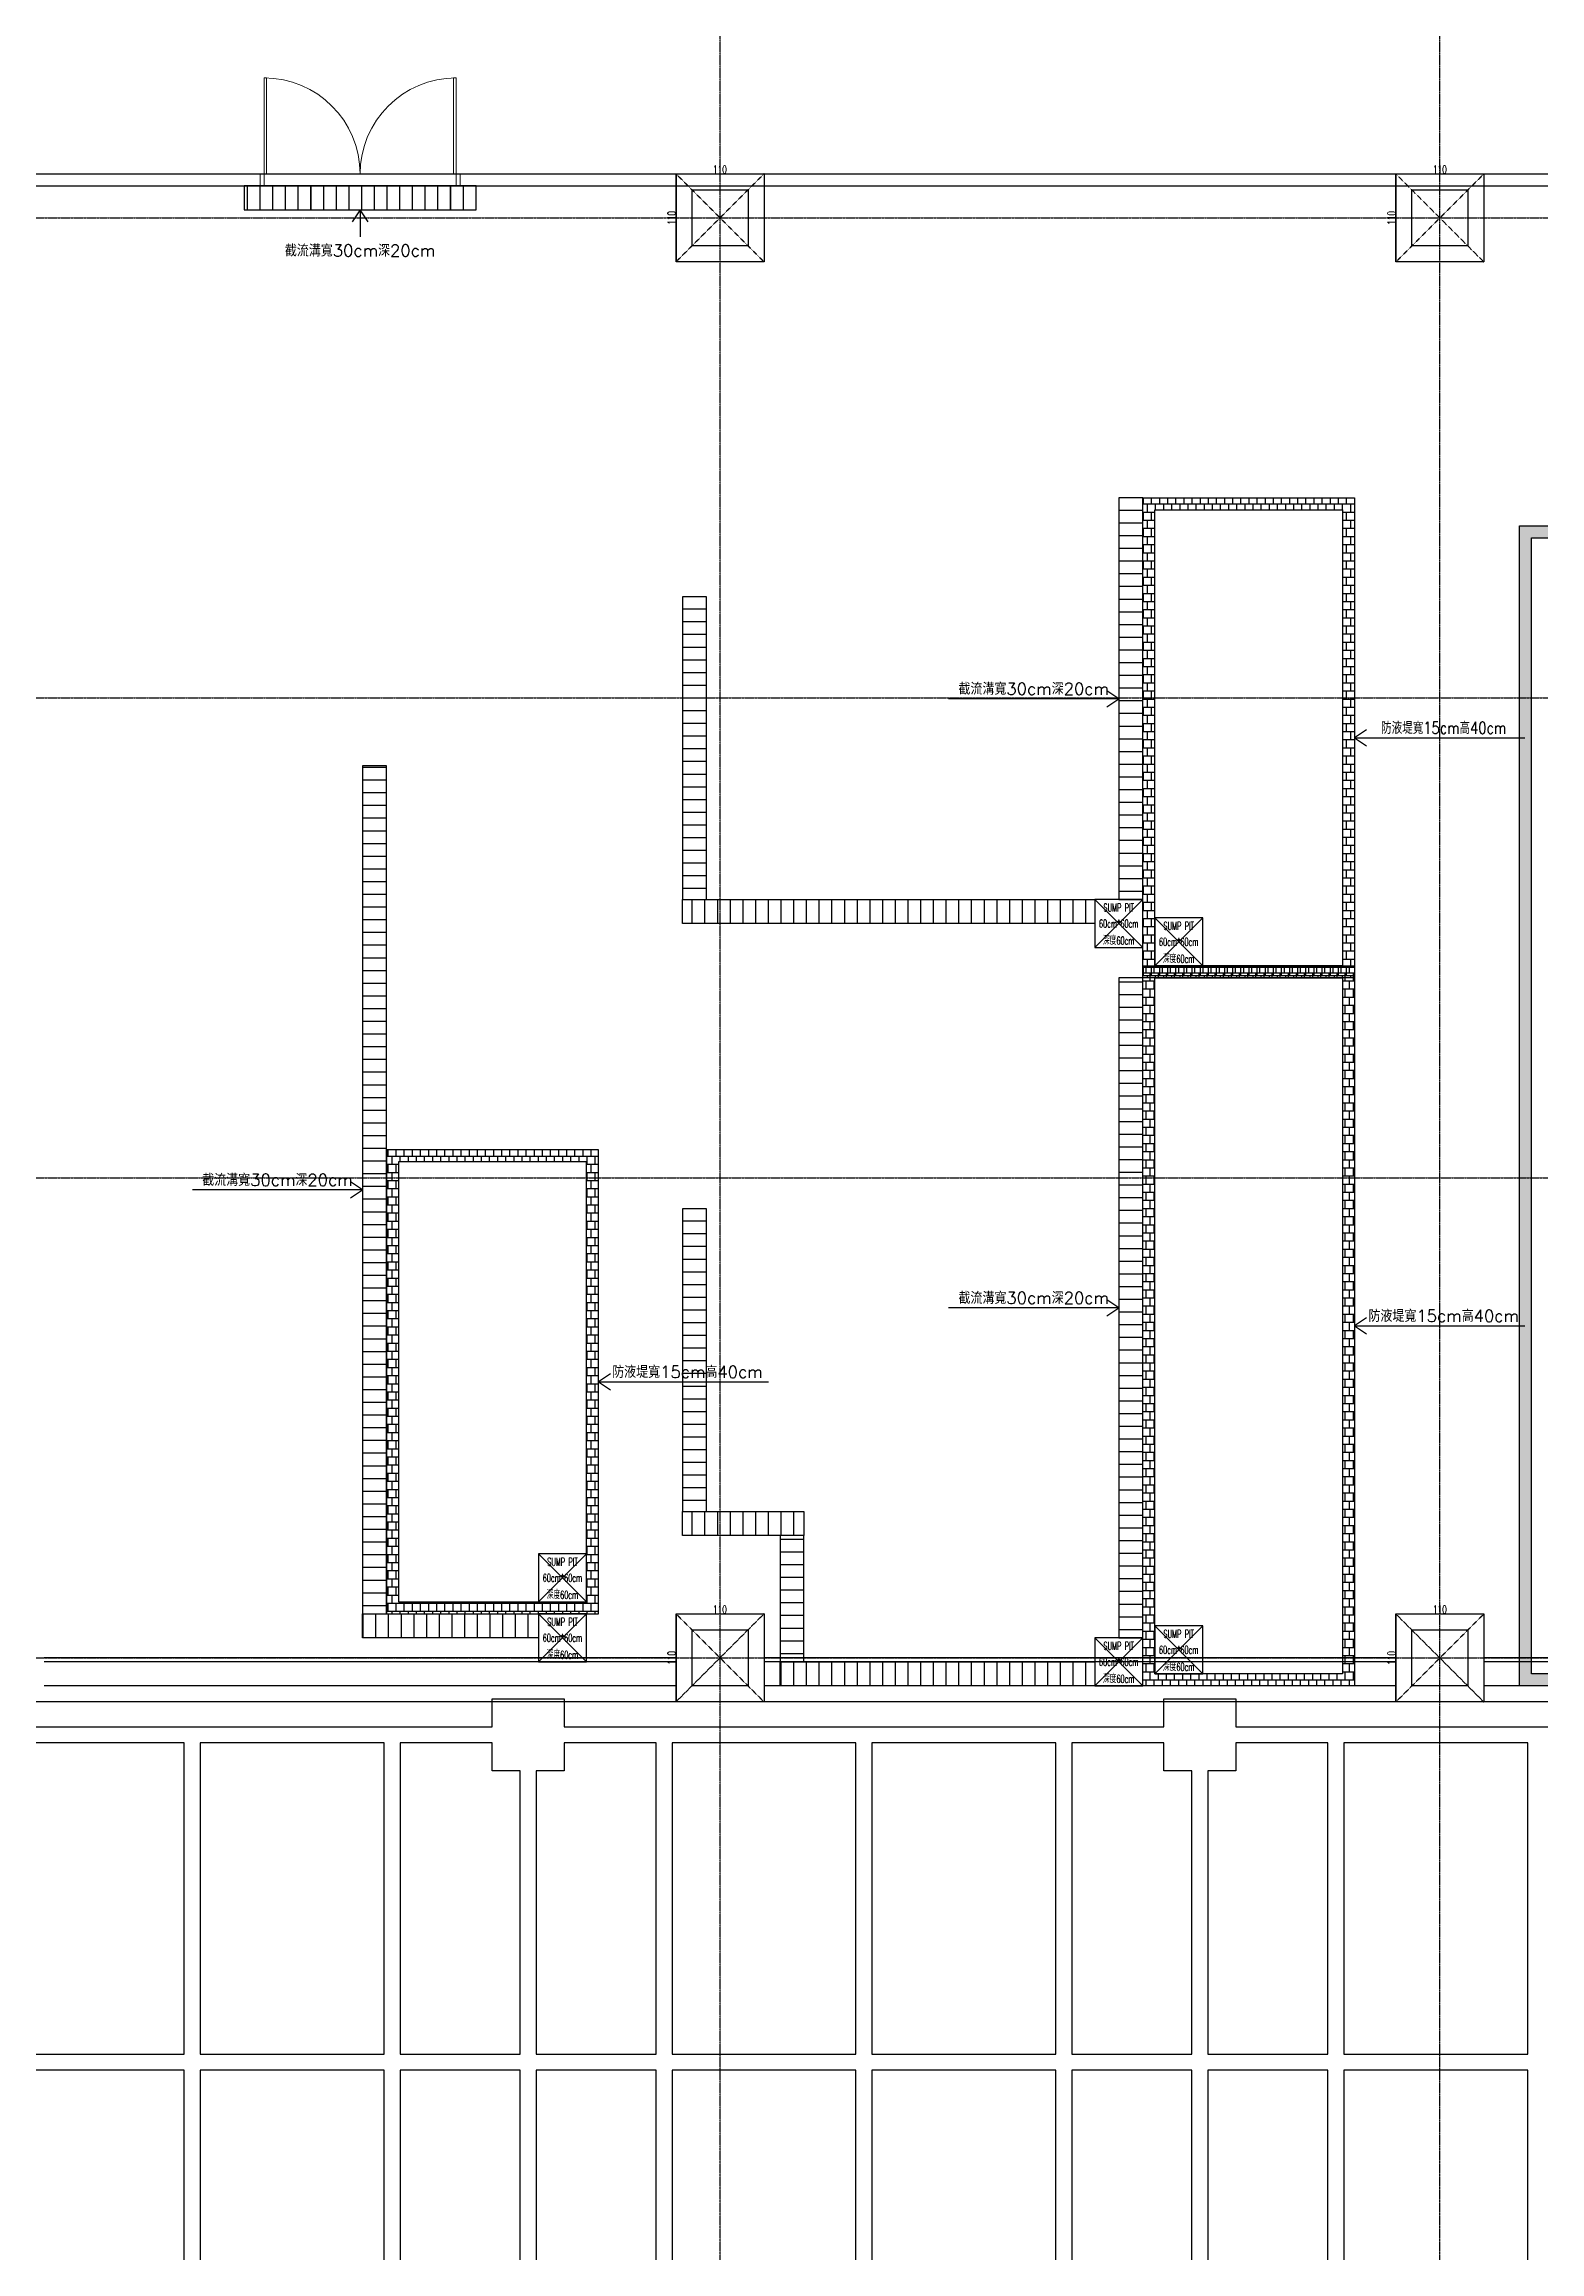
# Model space of a CAD drawing. Header units: millimetres. Extents: x -21841 to 195597, y -1659 to 112111.
# Drawn here: x 3715 to 5585, y 10808 to 13567 of the extents above; entities that cross this region are included whole.
import ezdxf
from ezdxf.enums import TextEntityAlignment as Align

# ---------------------------------------------------------------- set-up
doc = ezdxf.new("R2010")
doc.units = ezdxf.units.MM
doc.linetypes.add('X-N-FAB-L10$0$COL-CEN-LIN', pattern=[3.25, 2.5, -0.25, 0.25, -0.25])
doc.linetypes.add('X-N-FAB-L10$0$HIDDEN', pattern=[0.375, 0.25, -0.125])
for name, color, linetype in [('0-FMCS', 6, 'Continuous'), ('0-XREF', 7, 'Continuous'), ('X-N-FAB-L10$0$0-NC', 8, 'Continuous'), ('X-N-FAB-L10$0$0-ND', 8, 'Continuous'), ('X-N-FAB-L10$0$00-Dike', 5, 'Continuous'), ('X-N-FAB-L10$0$00-SUMP PIT', 3, 'Continuous'), ('X-N-FAB-L10$0$00-截流溝', 8, 'Continuous'), ('X-N-FAB-L10$0$08', 8, 'Continuous'), ('X-N-FAB-L10$0$A-WALL-IN', 8, 'Continuous'), ('X-N-FAB-L10$0$CCL', 8, 'X-N-FAB-L10$0$COL-CEN-LIN'), ('X-N-FAB-L10$0$COL', 8, 'Continuous'), ('X-N-FAB-L10$0$COL-S', 8, 'Continuous'), ('X-N-FAB-L10$0$DOOR', 8, 'Continuous'), ('X-N-FAB-L10$0$DRAIN', 8, 'Continuous'), ('X-N-FAB-L10$0$TXT', 8, 'Continuous'), ('X-N-FAB-L10$0$TXT-C', 8, 'Continuous'), ('X-N-FAB-L10$0$WALL-P', 8, 'Continuous'), ('X-N-FAB-L10$0$WALL-RC', 8, 'Continuous'), ('X-S-FAB-L10$0$0-DIM-TXT', 8, 'Continuous'), ('X-S-FAB-L10$0$Steel Frame-188K', 8, 'Continuous')]:
    doc.layers.add(name, color=color, linetype=linetype)
doc.layers.add('X-N-FAB-L10$0$ARC', color=8, linetype='Continuous', lineweight=0)
doc.styles.add('X-N-FAB-L10$0$CHINA', font='simplex.shx', dxfattribs={"width": 0.75, "bigfont": 'chineset.shx'})
doc.styles.add('X-N-FAB-L10$0$COL-NUM', font='romanc')
doc.styles.add('X-N-FAB-L10$0$DIM', font='simplex.shx', dxfattribs={"width": 0.67, "bigfont": 'chineset.shx'})
doc.styles.add('X-N-FAB-L10$0$STANDARD', font='SIMPLEX', dxfattribs={"bigfont": 'BIGFONT'})
doc.styles.add('X-S-FAB-L10$0$CHINA', font='simplex.shx', dxfattribs={"width": 0.75, "bigfont": 'chineset.shx'})
doc.styles.add('X-S-FAB-L10$0$Standard', font='', dxfattribs={"width": 0.8})
doc.styles.add('X-S-FAB-L10$0$TG_NOTE_TEXT', font='simplex.shx', dxfattribs={"width": 0.75, "bigfont": 'chineset.shx'})
doc.styles.get('X-S-FAB-L10$0$Standard').set_extended_font_data('Microsoft JhengHei')

# ---------------------------------------------------------------- blocks, each defined once
blk = doc.blocks.new('X-N-FAB-L10$0$SUMP PIT')
at = {"layer": 'X-N-FAB-L10$0$08'}
for p, q in [((-30, 30), (30, -30)), ((-30, -30), (30, 30))]:
    blk.add_line(p, q, dxfattribs=at)
blk.add_lwpolyline([(-30, -30), (30, -30), (30, 30), (-30, 30)], close=True, dxfattribs=at)
at = {"layer": 'X-N-FAB-L10$0$TXT-C', "style": 'X-N-FAB-L10$0$STANDARD', "width": 0.6}
for s, p in [('60cm*60cm', (0, 0)), ('SUMP PIT', (0, 20)), ('深度60cm', (0, -20))]:
    blk.add_text(s, height=10, dxfattribs=at).set_placement(p, align=Align.MIDDLE)
blk = doc.blocks.new('X-N-FAB-L10')
at = {"layer": 'X-N-FAB-L10$0$00-Dike'}
h = blk.add_hatch(dxfattribs=at)
h.set_pattern_fill('AR-B88', color=8, scale=0.05, angle=540)
h.set_pattern_definition([(180, (15533.466, 25377.5), (-4e-15, -10.16), []), (270, (15533.466, 25377.5), (5.08, -10.16), [10.16, -10.16])])
h.paths.add_polyline_path([(5353.466, 12400), (5088.466, 12400), (5088.466, 13000), (5353.466, 13000)])
h.paths.add_polyline_path([(5338.466, 12415), (5103.466, 12415), (5103.466, 12985), (5338.466, 12985)], flags=16)
h = blk.add_hatch(dxfattribs=at)
h.set_pattern_fill('AR-B88', color=8, scale=0.05, angle=180)
h.set_pattern_definition([(180, (13542.248, 24480), (-1e-15, -10.16), []), (270, (13542.248, 24480), (5.08, -10.16), [10.16, -10.16])])
h.paths.add_polyline_path([(6016.966, 11515), (5559.466, 11515), (5559.466, 12965), (6016.966, 12965)])
h.paths.add_polyline_path([(6001.966, 11530), (5574.466, 11530), (5574.466, 12950), (6001.966, 12950)], flags=16)
h = blk.add_hatch(dxfattribs=at)
h.set_pattern_fill('AR-B88', color=8, scale=0.05, angle=360)
h.set_pattern_definition([(360, (-7566.534, -70), (2e-15, 10.16), []), (90, (-7566.534, -70), (-5.08, 10.16), [10.16, -10.16])])
h.paths.add_polyline_path([(5088.466, 12415), (5353.466, 12415), (5353.466, 11515), (5088.466, 11515)])
h.paths.add_polyline_path([(5103.466, 12400), (5338.466, 12400), (5338.466, 11530), (5103.466, 11530)], flags=16)
h = blk.add_hatch(dxfattribs=at)
h.set_pattern_fill('AR-B88', color=8, scale=0.05, angle=180)
h.set_pattern_definition([(180, (10926.371, 23780), (-1e-15, -10.16), []), (270, (10926.371, 23780), (5.08, -10.16), [10.16, -10.16])])
h.paths.add_polyline_path([(4407.989, 12185), (4142.989, 12185), (4142.989, 11605), (4407.989, 11605)])
h.paths.add_polyline_path([(4392.989, 12170), (4157.989, 12170), (4157.989, 11620), (4392.989, 11620)], flags=16)
at = {"layer": 'X-N-FAB-L10$0$00-截流溝'}
h = blk.add_hatch(dxfattribs=at)
h.set_pattern_fill('ANSI31', color=8, scale=5, angle=45)
h.set_pattern_definition([(90, (-10667.5, 535), (-15.875, 3e-15), [])])
h.paths.add_polyline_path([(3965, 13360), (4255, 13360), (4255, 13390), (3965, 13390)])
h = blk.add_hatch(dxfattribs=at)
h.set_pattern_fill('ANSI31', color=8, scale=5, angle=-45)
h.set_pattern_definition([(360, (-7766.534, 26002.23), (6e-15, 15.875), [])])
h.paths.add_polyline_path([(5058.466, 13000), (5058.466, 12497.84), (5088.466, 12497.84), (5088.466, 13000)])
h = blk.add_hatch(dxfattribs=at)
h.set_pattern_fill('ANSI31', color=8, scale=5, angle=-45)
h.set_pattern_definition([(360, (-8312.01, 25878.735), (6e-15, 15.875), [])])
h.paths.add_polyline_path([(4512.989, 12876.506), (4512.989, 12497.84), (4542.989, 12497.84), (4542.989, 12876.506)])
h = blk.add_hatch(dxfattribs=at)
h.set_pattern_fill('ANSI31', color=8, scale=5, angle=-45)
h.set_pattern_definition([(360, (-8712.01, 25109.39), (6e-15, 15.875), [])])
h.paths.add_polyline_path([(4112.989, 12665), (4112.989, 11605), (4142.989, 11605), (4142.989, 12665)])
h = blk.add_hatch(dxfattribs=at)
h.set_pattern_fill('ANSI31', color=8, scale=5, angle=45)
h.set_pattern_definition([(90, (-10794.034, -357.16), (-15.875, 3e-15), [])])
h.paths.add_polyline_path([(5028.466, 12467.84), (4512.989, 12467.84), (4512.989, 12497.84), (5028.466, 12497.84)])
h = blk.add_hatch(dxfattribs=at)
h.set_pattern_fill('ANSI31', color=8, scale=5, angle=-45)
h.set_pattern_definition([(360, (-7766.534, 25079.39), (6e-15, 15.875), [])])
h.paths.add_polyline_path([(5058.466, 12400), (5058.466, 11575), (5088.466, 11575), (5088.466, 12400)])
h = blk.add_hatch(dxfattribs=at)
h.set_pattern_fill('ANSI31', color=8, scale=5, angle=-45)
h.set_pattern_definition([(360, (-8312.01, 25113.735), (6e-15, 15.875), [])])
h.paths.add_polyline_path([(4512.989, 12111.506), (4512.989, 11732.84), (4542.989, 11732.84), (4542.989, 12111.506)])
h = blk.add_hatch(dxfattribs=at)
h.set_pattern_fill('ANSI31', color=8, scale=5, angle=45)
h.set_pattern_definition([(90, (-10794.034, -1122.16), (-15.875, 3e-15), [])])
h.paths.add_polyline_path([(4665, 11702.84), (4512.989, 11702.84), (4512.989, 11732.84), (4665, 11732.84)])
h = blk.add_hatch(dxfattribs=at)
h.set_pattern_fill('ANSI31', color=8, scale=5, angle=-45)
h.set_pattern_definition([(360, (-8190, 25049.39), (6e-15, 15.875), [])])
h.paths.add_polyline_path([(4635, 11702.84), (4635, 11545), (4665, 11545), (4665, 11702.84)])
h = blk.add_hatch(dxfattribs=at)
h.set_pattern_fill('ANSI31', color=8, scale=5, angle=45)
h.set_pattern_definition([(90, (-11126.044, -1250), (-15.875, 3e-15), [])])
h.paths.add_polyline_path([(4332.989, 11575), (4112.989, 11575), (4112.989, 11605), (4332.989, 11605)])
h = blk.add_hatch(dxfattribs=at)
h.set_pattern_fill('ANSI31', color=8, scale=5, angle=45)
h.set_pattern_definition([(90, (-10794.034, -1310), (-15.875, 3e-15), [])])
h.paths.add_polyline_path([(5028.466, 11515), (4635, 11515), (4635, 11545), (5028.466, 11545)])
at = {"layer": 'DEFPOINTS', "color": 8, "linetype": 'X-N-FAB-L10$0$HIDDEN', "ltscale": 0.1}
for p, q in [((4615, 13405), (4505, 13295)), ((4505, 13405), (4615, 13295)), ((5515, 13405), (5405, 13295)), ((5405, 13405), (5515, 13295)), ((4615, 11605), (4505, 11495)), ((4505, 11605), (4615, 11495)), ((5515, 11605), (5405, 11495)), ((5405, 11605), (5515, 11495))]:
    blk.add_line(p, q, dxfattribs=at)
at = {"layer": 'DEFPOINTS', "color": 8}
for p, q in [((4505, 13405), (4615, 13405)), ((4505, 13405), (4505, 13295)), ((5405, 13405), (5515, 13405)), ((5405, 13405), (5405, 13295)), ((4505, 11605), (4615, 11605)), ((4505, 11605), (4505, 11495)), ((5405, 11605), (5515, 11605)), ((5405, 11605), (5405, 11495))]:
    blk.add_line(p, q, dxfattribs=at)
at = {"layer": 'X-N-FAB-L10$0$00-Dike', "color": 8}
for points in [[(5353.466, 12400), (5088.466, 12400), (5088.466, 13000), (5353.466, 13000)], [(5338.466, 12415), (5103.466, 12415), (5103.466, 12985), (5338.466, 12985)], [(6016.966, 11515), (5559.466, 11515), (5559.466, 12965), (6016.966, 12965)], [(6001.966, 11530), (5574.466, 11530), (5574.466, 12950), (6001.966, 12950)], [(5088.466, 12415), (5353.466, 12415), (5353.466, 11515), (5088.466, 11515)], [(5103.466, 12400), (5338.466, 12400), (5338.466, 11530), (5103.466, 11530)], [(4407.989, 12185), (4142.989, 12185), (4142.989, 11605), (4407.989, 11605)], [(4392.989, 12170), (4157.989, 12170), (4157.989, 11620), (4392.989, 11620)]]:
    blk.add_lwpolyline(points, close=True, dxfattribs=at)
for points in [[(5368.466, 12710), (5353.466, 12700), (5368.466, 12690)], [(5353.466, 12700), (5566.067, 12700)]]:
    blk.add_lwpolyline(points, dxfattribs=at)
at = {"layer": 'X-N-FAB-L10$0$00-截流溝', "color": 8}
for points in [[(3965, 13360), (4255, 13360), (4255, 13390), (3965, 13390)], [(5058.466, 13000), (5058.466, 12497.84), (5088.466, 12497.84), (5088.466, 13000)], [(4512.989, 12876.506), (4512.989, 12497.84), (4542.989, 12497.84), (4542.989, 12876.506)], [(4112.989, 12665), (4112.989, 11605), (4142.989, 11605), (4142.989, 12665)], [(5028.466, 12467.84), (4512.989, 12467.84), (4512.989, 12497.84), (5028.466, 12497.84)], [(5058.466, 12400), (5058.466, 11575), (5088.466, 11575), (5088.466, 12400)], [(4512.989, 12111.506), (4512.989, 11732.84), (4542.989, 11732.84), (4542.989, 12111.506)], [(4665, 11702.84), (4512.989, 11702.84), (4512.989, 11732.84), (4665, 11732.84)], [(4635, 11702.84), (4635, 11545), (4665, 11545), (4665, 11702.84)], [(4332.989, 11575), (4112.989, 11575), (4112.989, 11605), (4332.989, 11605)], [(5028.466, 11515), (4635, 11515), (4635, 11545), (5028.466, 11545)]]:
    blk.add_lwpolyline(points, close=True, dxfattribs=at)
for points in [[(4120, 13345), (4110, 13360), (4100, 13345)], [(4110, 13360), (4110, 13326.196)]]:
    blk.add_lwpolyline(points, dxfattribs=at)
at = {"layer": 'X-N-FAB-L10$0$08', "color": 8, "linetype": 'Continuous'}
for p, q in [((3969.25, 13360), (3969.25, 13390)), ((3985.125, 13360), (3985.125, 13390)), ((4001, 13360), (4001, 13390)), ((4016.875, 13360), (4016.875, 13390)), ((4032.75, 13360), (4032.75, 13390)), ((4048.625, 13360), (4048.625, 13390)), ((4064.5, 13360), (4064.5, 13390)), ((4080.375, 13360), (4080.375, 13390)), ((4096.25, 13360), (4096.25, 13390)), ((4112.125, 13360), (4112.125, 13390)), ((4128, 13360), (4128, 13390)), ((4143.875, 13360), (4143.875, 13390)), ((4159.75, 13360), (4159.75, 13390)), ((4175.625, 13360), (4175.625, 13390)), ((4191.5, 13360), (4191.5, 13390)), ((4207.375, 13360), (4207.375, 13390)), ((4223.25, 13360), (4223.25, 13390)), ((4239.125, 13360), (4239.125, 13390))]:
    blk.add_line(p, q, dxfattribs=at)
at = {"layer": 'X-N-FAB-L10$0$A-WALL-IN', "color": 8}
for p, q in [((3680, 13405), (8445, 13405)), ((3680, 13390), (8430, 13390))]:
    blk.add_line(p, q, dxfattribs=at)
at = {"layer": 'X-N-FAB-L10$0$ARC', "color": 8}
blk.add_line((4514.507, 11500), (4514.507, 11500), dxfattribs=at)
at = {"layer": 'X-N-FAB-L10$0$CCL', "color": 8}
for p, q in [((4560, 10600), (4560, 19760)), ((5460, 10600), (5460, 19760)), ((-720, 13350), (27370, 13350)), ((-720, 12750), (27370, 12750)), ((-720, 12150), (27370, 12150)), ((-720, 11550), (27370, 11550))]:
    blk.add_line(p, q, dxfattribs=at)
at = {"layer": 'X-N-FAB-L10$0$COL', "color": 8, "ltscale": 0.1}
for p, q in [((4505, 13405), (4615, 13405)), ((4505, 13295), (4505, 13405)), ((4615, 13405), (4615, 13295)), ((5405, 13405), (5515, 13405)), ((5405, 13295), (5405, 13405)), ((5515, 13405), (5515, 13295)), ((4615, 13295), (4505, 13295)), ((5515, 13295), (5405, 13295)), ((4505, 11605), (4615, 11605)), ((4505, 11495), (4505, 11605)), ((4615, 11605), (4615, 11495)), ((5405, 11605), (5515, 11605)), ((5405, 11495), (5405, 11605)), ((5515, 11605), (5515, 11495)), ((4615, 11495), (4505, 11495)), ((5515, 11495), (5405, 11495))]:
    blk.add_line(p, q, dxfattribs=at)
at = {"layer": 'X-N-FAB-L10$0$COL-S', "color": 8}
for p, q in [((4525, 13385), (4595, 13385)), ((4525, 13315), (4525, 13385)), ((4595, 13385), (4595, 13315)), ((5425, 13385), (5495, 13385)), ((5425, 13315), (5425, 13385)), ((5495, 13385), (5495, 13315)), ((4595, 13315), (4525, 13315)), ((5495, 13315), (5425, 13315)), ((4525, 11585), (4595, 11585)), ((4525, 11515), (4525, 11585)), ((4595, 11585), (4595, 11515)), ((5425, 11585), (5495, 11585)), ((5425, 11515), (5425, 11585)), ((5495, 11585), (5495, 11515)), ((4595, 11515), (4525, 11515)), ((5495, 11515), (5425, 11515))]:
    blk.add_line(p, q, dxfattribs=at)
at = {"layer": 'X-N-FAB-L10$0$DOOR', "color": 8, "lineweight": 0}
for p, q in [((3993, 13525), (3990, 13525)), ((3990, 13525), (3990, 13405)), ((3993, 13405), (3993, 13525)), ((4227, 13405), (4227, 13525)), ((4227, 13525), (4230, 13525)), ((4230, 13525), (4230, 13405)), ((3990, 13405), (3985, 13405)), ((3985, 13405), (3985, 13390)), ((3985, 13390), (3990, 13390)), ((3990, 13405), (3993, 13405)), ((3990, 13390), (3990, 13405)), ((4230, 13405), (4227, 13405)), ((4230, 13405), (4235, 13405)), ((4230, 13390), (4230, 13405)), ((4235, 13390), (4230, 13390)), ((4235, 13405), (4235, 13390))]:
    blk.add_line(p, q, dxfattribs=at)
for centre, start, end in [((3990, 13405), 0, 90), ((4230, 13405), 90, 180)]:
    blk.add_arc(centre, 120, start, end, dxfattribs=at)
at = {"layer": 'X-N-FAB-L10$0$DRAIN', "color": 8}
for p, q in [((4255, 13390), (3965, 13390)), ((3965, 13390), (3965, 13360)), ((4255, 13360), (4255, 13390)), ((3965, 13360), (4255, 13360))]:
    blk.add_line(p, q, dxfattribs=at)
at = {"layer": 'X-N-FAB-L10$0$TXT', "color": 8}
for points in [[(5043.466, 12738.92), (5058.466, 12748.92), (5043.466, 12758.92)], [(5058.466, 12748.92), (4845.846, 12748.92)], [(4097.989, 12125), (4112.989, 12135), (4097.989, 12145)], [(4112.989, 12135), (3900.369, 12135)], [(5058.466, 11987.5), (4845.846, 11987.5)], [(5043.466, 11977.5), (5058.466, 11987.5), (5043.466, 11997.5)], [(5368.466, 11975), (5353.466, 11965), (5368.466, 11955)], [(5353.466, 11965), (5566.067, 11965)], [(4422.989, 11905), (4407.989, 11895), (4422.989, 11885)], [(4407.989, 11895), (4620.59, 11895)]]:
    blk.add_lwpolyline(points, dxfattribs=at)
at = {"layer": 'X-N-FAB-L10$0$WALL-P', "color": 8}
for p, q in [((4505, 11550), (3715, 11550)), ((4505, 11545), (3715, 11545)), ((5405, 11550), (4615, 11550)), ((5405, 11545), (4615, 11545)), ((6305, 11550), (5515, 11550)), ((6305, 11545), (5515, 11545))]:
    blk.add_line(p, q, dxfattribs=at)
at = {"layer": 'X-N-FAB-L10$0$WALL-RC', "color": 8}
for p, q in [((4505, 11515), (3715, 11515)), ((5405, 11515), (4615, 11515)), ((6305, 11515), (5515, 11515)), ((8440, 11495), (3380, 11495))]:
    blk.add_line(p, q, dxfattribs=at)
at = {"layer": 'X-N-FAB-L10$0$00-SUMP PIT', "color": 8}
for p in [(5058.466, 12467.84), (5133.466, 12445), (4362.989, 11650), (4362.989, 11575), (5058.466, 11545), (5133.466, 11560)]:
    blk.add_blockref('X-N-FAB-L10$0$SUMP PIT', p, dxfattribs=at)
at = {"layer": 'DEFPOINTS', "color": 8, "char_height": 10, "attachment_point": 5, "style": 'X-N-FAB-L10$0$DIM'}
for insert in [(4560, 13410.5), (5460, 13410.5), (4560, 11610.5), (5460, 11610.5)]:
    blk.add_mtext('\\A1;110', dxfattribs=dict(at, insert=insert))
at = {"layer": 'DEFPOINTS', "color": 8, "char_height": 10, "attachment_point": 5, "rotation": 90, "style": 'X-N-FAB-L10$0$DIM'}
for insert in [(4499.5, 13350), (5399.5, 13350), (4499.5, 11550), (5399.5, 11550)]:
    blk.add_mtext('\\A1;110', dxfattribs=dict(at, insert=insert))
at = {"layer": 'X-N-FAB-L10$0$0-NC', "color": 8, "style": 'X-N-FAB-L10$0$COL-NUM'}
for p in [(1860, 19880), (2760, 19880), (3660, 19880), (4560, 19880), (5460, 19880), (6360, 19880), (7260, 19880), (8160, 19880), (9060, 19880), (9960, 19880), (10860, 19880), (11760, 19880), (12660, 19880), (13560, 19880), (14460, 19880), (15360, 19880), (16260, 19880), (17160, 19880), (18060, 19880), (18960, 19880), (19860, 19880), (20760, 19880), (21660, 19880), (22560, 19880), (-840, 13950), (-840, 13350), (-840, 12750), (-840, 12150), (-840, 11550), (-840, 10750)]:
    blk.add_attdef('GRID-Y', text='', height=120, dxfattribs=at).set_placement(p, align=Align.MIDDLE_CENTER)
at = {"layer": 'X-N-FAB-L10$0$0-ND', "color": 8, "style": 'X-N-FAB-L10$0$CHINA'}
blk.add_attdef('NO', text='', height=33.333, dxfattribs=at).set_placement((23327.5, 11380), align=Align.MIDDLE)
at = {"layer": 'X-N-FAB-L10$0$00-Dike', "color": 8, "style": 'X-N-FAB-L10$0$STANDARD', "width": 0.8}
blk.add_text('防液堤寬15cm高40cm', height=15, dxfattribs=at).set_placement((5464.767, 12705), align=Align.CENTER)
at = {"layer": 'X-N-FAB-L10$0$TXT', "color": 8, "style": 'X-N-FAB-L10$0$CHINA'}
blk.add_text('截流溝寬30cm深20cm', height=15, dxfattribs=at).set_placement((4110, 13310), align=Align.MIDDLE)
for s, p in [('截流溝寬30cm深20cm', (4952.156, 12753.92)), ('截流溝寬30cm深20cm', (4006.679, 12140)), ('截流溝寬30cm深20cm', (4952.156, 11992.5)), ('防液堤寬15cm高40cm', (5464.767, 11970)), ('防液堤寬15cm高40cm', (4519.29, 11900))]:
    blk.add_text(s, height=15, dxfattribs=at).set_placement(p, align=Align.CENTER)
blk = doc.blocks.new('X-S-FAB-L10')
at = {"layer": 'X-S-FAB-L10$0$Steel Frame-188K'}
blk.add_lwpolyline([(3383.494, 10708.606), (3383.494, 11409), (3348.494, 11409), (3348.494, 11499), (3438.494, 11499), (3438.494, 11464), (4275, 11464), (4275, 11499), (4365, 11499), (4365, 11464), (5115, 11464), (5115, 11499), (5205, 11499), (5205, 11464), (5955, 11464)], dxfattribs=at)
for points in [[(3890, 11444), (3660, 11444), (3660, 11054.706), (3890, 11054.706)], [(4140, 11444), (3910, 11444), (3910, 11054.706), (4140, 11054.706)], [(4310, 11409), (4275, 11409), (4275, 11444), (4160, 11444), (4160, 11054.706), (4310, 11054.706)], [(4480, 11444), (4365, 11444), (4365, 11409), (4330, 11409), (4330, 11054.706), (4480, 11054.706)], [(4730, 11444), (4500, 11444), (4500, 11054.706), (4730, 11054.706)], [(4980, 11444), (4750, 11444), (4750, 11054.706), (4980, 11054.706)], [(5150, 11409), (5115, 11409), (5115, 11444), (5000, 11444), (5000, 11054.706), (5150, 11054.706)], [(5320, 11444), (5205, 11444), (5205, 11409), (5170, 11409), (5170, 11054.706), (5320, 11054.706)], [(5570, 11444), (5340, 11444), (5340, 11054.706), (5570, 11054.706)], [(3890, 11034.706), (3660, 11034.706), (3660, 10673.606), (3890, 10673.606)], [(4140, 11034.706), (3910, 11034.706), (3910, 10673.606), (4140, 10673.606)], [(4310, 11034.706), (4160, 11034.706), (4160, 10673.606), (4275, 10673.606), (4275, 10708.606), (4310, 10708.606)], [(4480, 11034.706), (4330, 11034.706), (4330, 10708.606), (4365, 10708.606), (4365, 10673.606), (4480, 10673.606)], [(4730, 11034.706), (4500, 11034.706), (4500, 10673.606), (4730, 10673.606)], [(4980, 11034.706), (4750, 11034.706), (4750, 10673.606), (4980, 10673.606)], [(5150, 11034.706), (5000, 11034.706), (5000, 10673.606), (5115, 10673.606), (5115, 10708.606), (5150, 10708.606)], [(5320, 11034.706), (5170, 11034.706), (5170, 10708.606), (5205, 10708.606), (5205, 10673.606), (5320, 10673.606)], [(5570, 11034.706), (5340, 11034.706), (5340, 10673.606), (5570, 10673.606)]]:
    blk.add_lwpolyline(points, close=True, dxfattribs=at)
at = {"style": 'X-S-FAB-L10$0$TG_NOTE_TEXT', "width": 0.5, "flags": 1}
for p in [(7463.301, 9020), (18268.251, 8649), (11197.77, 4800.167), (16485.801, 4800.167), (25420.27, 2635), (13360, 320.001, 0), (7463.301, -33.333)]:
    blk.add_attdef('WH', text='', height=20, dxfattribs=at).set_placement(p, align=Align.BOTTOM_LEFT)
at = {"width": 0.5}
for style, p in [('X-S-FAB-L10$0$TG_NOTE_TEXT', (7585, 9020)), ('X-S-FAB-L10$0$TG_NOTE_TEXT', (18389.95, 8649)), ('X-S-FAB-L10$0$TG_NOTE_TEXT', (11117.5, 4813.5)), ('X-S-FAB-L10$0$TG_NOTE_TEXT', (16607.5, 4813.5)), ('X-S-FAB-L10$0$TG_NOTE_TEXT', (25350, 2635)), ('X-S-FAB-L10$0$Standard', (13129.375, 325.001, 0)), ('X-S-FAB-L10$0$TG_NOTE_TEXT', (7585, -20))]:
    blk.add_attdef('DESC', text='', height=10, dxfattribs=dict(at, style=style)).set_placement(p, align=Align.BOTTOM_LEFT)
for tag, style, p in [('TYPE', 'X-S-FAB-L10$0$TG_NOTE_TEXT', (7619.286, 9020)), ('NO', 'X-S-FAB-L10$0$TG_NOTE_TEXT', (7650.095, 9020)), ('TYPE', 'X-S-FAB-L10$0$TG_NOTE_TEXT', (18424.236, 8649)), ('NO', 'X-S-FAB-L10$0$TG_NOTE_TEXT', (18455.045, 8649)), ('NO', 'X-S-FAB-L10$0$TG_NOTE_TEXT', (11088.595, 4813.5)), ('TYPE', 'X-S-FAB-L10$0$TG_NOTE_TEXT', (11151.786, 4813.5)), ('TYPE', 'X-S-FAB-L10$0$TG_NOTE_TEXT', (16641.786, 4813.5)), ('NO', 'X-S-FAB-L10$0$TG_NOTE_TEXT', (16672.595, 4813.5)), ('NO', 'X-S-FAB-L10$0$TG_NOTE_TEXT', (25313, 2635)), ('TYPE', 'X-S-FAB-L10$0$TG_NOTE_TEXT', (25350, 2635)), ('NO', 'X-S-FAB-L10$0$Standard', (13100, 320.001, 0)), ('TYPE', 'X-S-FAB-L10$0$Standard', (13129.375, 320.001, 0)), ('TYPE', 'X-S-FAB-L10$0$TG_NOTE_TEXT', (7619.286, -20)), ('NO', 'X-S-FAB-L10$0$TG_NOTE_TEXT', (7650.095, -20))]:
    blk.add_attdef(tag, text='', height=10, dxfattribs=dict(at, style=style)).set_placement(p, align=Align.BOTTOM_RIGHT)
at = {"style": 'X-S-FAB-L10$0$TG_NOTE_TEXT', "width": 0.5, "flags": 1}
for rotation, p in [(180, (43, 7480)), (180, (943, 7480)), (90, (24310, 3717.77)), (270, (17080, 1711.699))]:
    blk.add_attdef('WH', text='', height=20, rotation=rotation, dxfattribs=at).set_placement(p, align=Align.BOTTOM_LEFT)
at = {"width": 0.5}
for rotation, style, p in [(180, 'X-S-FAB-L10$0$Standard', (317.625, 7480)), (180, 'X-S-FAB-L10$0$Standard', (1217.625, 7480)), (90, 'X-S-FAB-L10$0$TG_NOTE_TEXT', (24310, 3647.5)), (270, 'X-S-FAB-L10$0$TG_NOTE_TEXT', (17080, 1605))]:
    blk.add_attdef('DESC', text='', height=10, rotation=rotation, dxfattribs=dict(at, style=style)).set_placement(p, align=Align.BOTTOM_LEFT)
for tag, rotation, style, p in [('TYPE', 180, 'X-S-FAB-L10$0$Standard', (317.625, 7480)), ('NO', 180, 'X-S-FAB-L10$0$Standard', (347, 7480)), ('TYPE', 180, 'X-S-FAB-L10$0$Standard', (1217.625, 7480)), ('NO', 180, 'X-S-FAB-L10$0$Standard', (1247, 7480)), ('TYPE', 90, 'X-S-FAB-L10$0$TG_NOTE_TEXT', (24310, 3647.5)), ('NO', 90, 'X-S-FAB-L10$0$TG_NOTE_TEXT', (24310, 3610.5)), ('TYPE', 270, 'X-S-FAB-L10$0$TG_NOTE_TEXT', (17080, 1605)), ('NO', 270, 'X-S-FAB-L10$0$TG_NOTE_TEXT', (17080, 1573))]:
    blk.add_attdef(tag, text='', height=10, rotation=rotation, dxfattribs=dict(at, style=style)).set_placement(p, align=Align.BOTTOM_RIGHT)
at = {"layer": 'X-S-FAB-L10$0$0-DIM-TXT', "style": 'X-S-FAB-L10$0$CHINA', "width": 0.75}
for p in [(667.414, 7855.1, -2689.4), (22627.353, 6728.814), (25644.722, 6728.814), (24778.787, 5569.051), (1118.252, 4980), (417.801, 4594.623), (23874.84, 4355), (22927.43, 4330.122), (23749.869, 3901.367), (417.801, 3765.236), (1118.252, 3730), (417.801, 3115.79), (536.882, 2227.832), (16908.994, 1782.652), (888.445, 880.466), (16977.43, 750), (18878.841, 750), (25641.221, 553.233), (21364.03, 526.894)]:
    blk.add_attdef('HIG', text='', height=80, dxfattribs=at).set_placement(p, align=Align.MIDDLE_LEFT)

msp = doc.modelspace()

# ---------------------------------------------------------------- block references
at = {"layer": '0-FMCS', "color": 5}
for name in ['X-N-FAB-L10', 'X-S-FAB-L10']:
    msp.add_blockref(name, (0, 0), dxfattribs=at)
at = {"layer": '0-XREF'}
msp.add_blockref('X-N-FAB-L10', (0, 0), dxfattribs=at)

doc.saveas('drawing.dxf')
